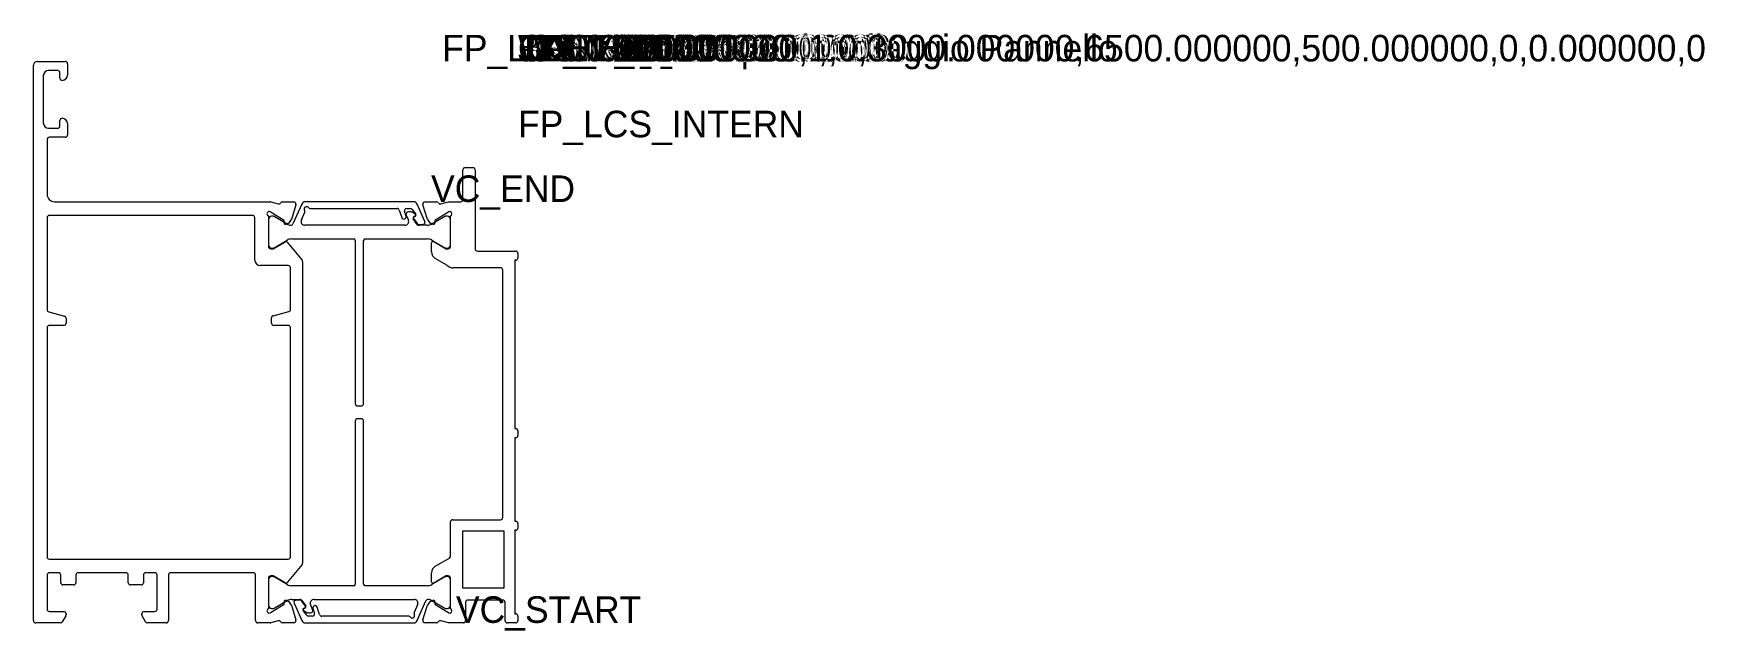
# Model space of a CAD drawing. Header units: metres. Extents: x 197 to 417, y 116 to 195.
import ezdxf

# ---------------------------------------------------------------- set-up
doc = ezdxf.new("R2010")
doc.units = ezdxf.units.M

msp = doc.modelspace()

# ---------------------------------------------------------------- linework, layer by layer
for p, q in [((196.583069, 117.505411), (196.583069, 190.705411)), ((197.083069, 191.205411), (200.783069, 191.205411)), ((199.783069, 190.005411), (198.583069, 190.005411)), ((200.083069, 189.005411), (200.083069, 189.705411)), ((201.083069, 190.905411), (201.083069, 189.405411)), ((197.883069, 189.305411), (197.883069, 183.105411)), ((200.083069, 182.705411), (200.083069, 183.405411)), ((201.083069, 183.005411), (201.083069, 181.505411)), ((198.383069, 180.905411), (198.383069, 173.705411)), ((198.583069, 182.405411), (199.783069, 182.405411)), ((200.783069, 181.205411), (198.683069, 181.205411)), ((253.233326, 173.005411), (253.233326, 176.905411)), ((253.533326, 177.205411), (254.533326, 177.205411)), ((254.833326, 176.905411), (254.833326, 166.505411)), ((199.383069, 172.705411), (227.805384, 172.705411)), ((227.881848, 172.695503), (227.805384, 172.705411)), ((227.881848, 172.695503), (228.844051, 172.441881)), ((229.36978, 172.680926), (230.920875, 172.680926)), ((231.207144, 172.291206), (230.60518, 170.370537)), ((231.981507, 172.408774), (230.813418, 169.785203)), ((246.728212, 172.705417), (232.43828, 172.705406)), ((248.200951, 170.126888), (247.184985, 172.408785)), ((248.561215, 170.370537), (247.959251, 172.291206)), ((248.24552, 172.680926), (249.799419, 172.680926)), ((250.295669, 172.434849), (251.322138, 172.705411)), ((251.322138, 172.705411), (252.933326, 172.705411)), ((198.383069, 170.605411), (198.383069, 158.479798)), ((225.478409, 170.905411), (198.683069, 170.905411)), ((225.778409, 165.004301), (225.778409, 170.605411)), ((227.62135, 171.405411), (227.583069, 171.405411)), ((227.583069, 170.839726), (227.583069, 166.905411)), ((227.583069, 170.405245), (227.583069, 167.005245)), ((229.650959, 170.227935), (227.942862, 171.311998)), ((228.162683, 170.805245), (227.983069, 170.805245)), ((230.043037, 169.766018), (228.312685, 170.765052)), ((229.638862, 169.939514), (229.650959, 170.227935)), ((230.21241, 169.900818), (229.93134, 169.753889)), ((231.916592, 170.308613), (232.368389, 171.323366)), ((233.090964, 171.812756), (244.54915, 171.813509)), ((244.834752, 171.605391), (245.148603, 170.629906)), ((245.719478, 170.814571), (245.522595, 171.419954)), ((245.761136, 170.949696), (246.035726, 170.299876)), ((245.808063, 171.812736), (246.292257, 171.812453)), ((246.375359, 171.366525), (246.037426, 171.366468)), ((246.530015, 171.695176), (247.000277, 171.082823)), ((246.922493, 171.073103), (246.536878, 171.319364)), ((247.208567, 169.729406), (246.679816, 170.460232)), ((246.707854, 170.505353), (247.174695, 169.838692)), ((246.778122, 170.76704), (246.889558, 170.804502)), ((246.900558, 170.769879), (246.786545, 170.734741)), ((247.416935, 169.710795), (247.923389, 169.704888)), ((249.235055, 169.753889), (248.953985, 169.900818)), ((250.853808, 170.765063), (249.123455, 169.766029)), ((251.223533, 171.311998), (249.515436, 170.227935)), ((249.515436, 170.227935), (249.527534, 169.939514)), ((251.183424, 170.805256), (251.00381, 170.805256)), ((251.583326, 171.405411), (251.545045, 171.405411)), ((251.583326, 166.805411), (251.583326, 170.839726)), ((251.583424, 167.005256), (251.583424, 170.405256)), ((228.312684, 166.645437), (230.043069, 167.644475)), ((230.643067, 167.805245), (238.833246, 167.805257)), ((245.575158, 169.605256), (232.373365, 169.605245)), ((239.033246, 167.605257), (239.033246, 146.105256)), ((240.133246, 146.105256), (240.133246, 167.605257)), ((240.333246, 167.805257), (248.523424, 167.805256)), ((248.523449, 169.605256), (247.451624, 169.605256)), ((249.123424, 167.644487), (250.853809, 166.645449)), ((227.583069, 166.905411), (227.583069, 166.805411)), ((227.883069, 166.505411), (228.183069, 166.505411)), ((227.983069, 166.605245), (228.162684, 166.605245)), ((228.183069, 166.505411), (229.783069, 167.429172)), ((230.036278, 167.384524), (232.012882, 165.028899)), ((249.083326, 166.101266), (249.083326, 167.291858)), ((249.386334, 167.463291), (250.9092, 166.548261)), ((251.003809, 166.605256), (251.183424, 166.605256)), ((251.063711, 166.505411), (251.283326, 166.505411)), ((255.133326, 166.205411), (260.183584, 166.205411)), ((260.483584, 165.905411), (260.483584, 165.30313)), ((230.183069, 164.304301), (226.478409, 164.304301)), ((230.483069, 158.533388), (230.483069, 164.004301)), ((232.083069, 164.836062), (232.083069, 125.07476)), ((251.083326, 164.369215), (249.583326, 165.235241)), ((258.183584, 164.00319), (251.906202, 164.00319)), ((258.483584, 131.107633), (258.483584, 163.70319)), ((260.183584, 165.00313), (260.083584, 165.00313)), ((260.083584, 165.00313), (260.083584, 142.805411)), ((198.605423, 158.19002), (200.660714, 157.639307)), ((200.883069, 157.349529), (200.883069, 156.706522)), ((227.983069, 156.706522), (227.983069, 157.403119)), ((228.205423, 157.692897), (230.260714, 158.24361)), ((198.383069, 156.106522), (198.383069, 125.906522)), ((200.583069, 156.406522), (198.683069, 156.406522)), ((230.183069, 156.406522), (228.283069, 156.406522)), ((230.483069, 125.906522), (230.483069, 156.106522)), ((239.333246, 145.805256), (239.833246, 145.805256)), ((239.033149, 143.805572), (239.033149, 122.305572)), ((239.833149, 144.105572), (239.333149, 144.105572)), ((240.133149, 122.305572), (240.133149, 143.805572)), ((260.083584, 142.805411), (260.183584, 142.805411)), ((260.183584, 141.605411), (260.083584, 141.605411)), ((260.083584, 141.605411), (260.083584, 130.605411)), ((260.483584, 142.505411), (260.483584, 141.905411)), ((251.583326, 126.003488), (251.583326, 130.507633)), ((251.883326, 130.807633), (258.183584, 130.807633)), ((260.083584, 130.605411), (260.183584, 130.605411)), ((260.483584, 130.305411), (260.483584, 129.705411)), ((258.683584, 129.307633), (253.183326, 129.307633)), ((253.183326, 129.307633), (253.183326, 121.80319)), ((258.683584, 121.80319), (258.683584, 129.307633)), ((260.183584, 129.405411), (260.083584, 129.405411)), ((260.083584, 129.405411), (260.083584, 118.405411)), ((249.583326, 124.675582), (251.433326, 125.74368)), ((198.383069, 123.506522), (198.383069, 119.005411)), ((198.683069, 125.606522), (230.183069, 125.606522)), ((199.883069, 123.806522), (198.683069, 123.806522)), ((200.183069, 122.505011), (200.183069, 123.506522)), ((202.183069, 123.506522), (202.183069, 122.505011)), ((208.783069, 123.806522), (202.483069, 123.806522)), ((209.083069, 122.505011), (209.083069, 123.506522)), ((211.083069, 123.506522), (211.083069, 122.505011)), ((212.583069, 123.806522), (211.383069, 123.806522)), ((212.883069, 119.005411), (212.883069, 123.506522)), ((214.383069, 123.506522), (214.383069, 117.505411)), ((225.578409, 123.806522), (214.683069, 123.806522)), ((225.878409, 117.505411), (225.878409, 123.506522)), ((232.012882, 124.881924), (230.036278, 122.526298)), ((249.083326, 122.618965), (249.083326, 123.809557)), ((201.883069, 122.205011), (200.483069, 122.205011)), ((210.783069, 122.205011), (209.383069, 122.205011)), ((227.582971, 122.905572), (227.582971, 119.505572)), ((227.583069, 123.105411), (227.583069, 119.071097)), ((228.183069, 123.405411), (227.883069, 123.405411)), ((228.162586, 123.305572), (227.982971, 123.305572)), ((229.783069, 122.481651), (228.183069, 123.405411)), ((230.042971, 122.266342), (228.312586, 123.26538)), ((238.833149, 122.105572), (230.642971, 122.105572)), ((248.523328, 122.105584), (240.333149, 122.105572)), ((250.853711, 123.265391), (249.123326, 122.266353)), ((250.9092, 123.362562), (249.386334, 122.447532)), ((251.183326, 123.305584), (251.003711, 123.305584)), ((251.283326, 123.405411), (251.063711, 123.405411)), ((251.583326, 119.071097), (251.583326, 123.105411)), ((251.583326, 119.505584), (251.583326, 122.905584)), ((253.183326, 121.80319), (258.683584, 121.80319)), ((227.942862, 118.598824), (229.650959, 119.682887)), ((227.982971, 119.105572), (228.162585, 119.105572)), ((228.312587, 119.145765), (230.04294, 120.144799)), ((229.650959, 119.682887), (229.638862, 119.971309)), ((229.93134, 120.156934), (230.21241, 120.010004)), ((230.60518, 119.540286), (231.207144, 117.619617)), ((230.642946, 120.305572), (231.714772, 120.305572)), ((230.965444, 119.78394), (231.98141, 117.502043)), ((231.74946, 120.200033), (231.243006, 120.205941)), ((231.957828, 120.181423), (232.486579, 119.450597)), ((232.458541, 119.405476), (231.9917, 120.072137)), ((232.265837, 119.14095), (232.37985, 119.176087)), ((232.388273, 119.143789), (232.276838, 119.106326)), ((233.405259, 118.961132), (233.130669, 119.610953)), ((233.446918, 119.096258), (233.6438, 118.490874)), ((233.591237, 120.305572), (246.79303, 120.305584)), ((234.331643, 118.305437), (234.017792, 119.280923)), ((247.249803, 119.602215), (246.798006, 118.587463)), ((247.184888, 117.502054), (248.352977, 120.125625)), ((247.959251, 117.619617), (248.561215, 119.540286)), ((248.953985, 120.010004), (249.235055, 120.156934)), ((249.123358, 120.14481), (250.853711, 119.145777)), ((249.527534, 119.971309), (249.515436, 119.682887)), ((249.515436, 119.682887), (251.223533, 118.598824)), ((251.003712, 119.105584), (251.183326, 119.105584)), ((253.583326, 119.905411), (253.583326, 117.505411)), ((258.483584, 120.205411), (253.883326, 120.205411)), ((258.783584, 117.505411), (258.783584, 119.905411)), ((200.132513, 117.205411), (196.883069, 117.205411)), ((198.683069, 118.705411), (200.583069, 118.705411)), ((200.842876, 118.135796), (200.392321, 117.355411)), ((200.883069, 118.405411), (200.883069, 118.285796)), ((210.883069, 118.285796), (210.883069, 118.405411)), ((211.373816, 117.355411), (210.923261, 118.135796)), ((211.183069, 118.705411), (212.583069, 118.705411)), ((214.083069, 117.205411), (211.633624, 117.205411)), ((227.805384, 117.205411), (226.178409, 117.205411)), ((227.583069, 118.505411), (227.62135, 118.505411)), ((227.805384, 117.205411), (227.881848, 117.21532)), ((228.844051, 117.468942), (227.881848, 117.21532)), ((230.920875, 117.229896), (229.36978, 117.229896)), ((232.63638, 118.215652), (232.166118, 118.828005)), ((232.243902, 118.837726), (232.629517, 118.591464)), ((232.438183, 117.205411), (246.728115, 117.205423)), ((232.791036, 118.544304), (233.128969, 118.544361)), ((233.358332, 118.098092), (232.874138, 118.098375)), ((246.075431, 118.098072), (234.617245, 118.09732)), ((249.796615, 117.229896), (248.24552, 117.229896)), ((251.322138, 117.205411), (250.322344, 117.468942)), ((253.283326, 117.205411), (251.322138, 117.205411)), ((251.545045, 118.505411), (251.583326, 118.505411)), ((260.183584, 117.205411), (259.083584, 117.205411)), ((260.083584, 118.405411), (260.183584, 118.405411)), ((260.483584, 118.105411), (260.483584, 117.505411))]:
    msp.add_line(p, q)
for centre, radius, start, end in [((197.083069, 190.705411), 0.5, 90, 180), ((198.583069, 189.305411), 0.7, 90, 180), ((199.783069, 189.705411), 0.3, 0, 90), ((200.783069, 190.905411), 0.3, 0, 90), ((200.383069, 189.005411), 0.3, 180, 270), ((200.383069, 189.405411), 0.7, 270, 0), ((198.583069, 183.105411), 0.7, 180, 270), ((200.383069, 183.405411), 0.3, 90, 180), ((200.383069, 183.005411), 0.7, 0, 90), ((198.683069, 180.905411), 0.3, 90, 180), ((199.783069, 182.705411), 0.3, 270, 0), ((200.783069, 181.505411), 0.3, 270, 0), ((253.533326, 176.905411), 0.3, 90, 180), ((254.533326, 176.905411), 0.3, 0, 90), ((199.383069, 173.705411), 1, 180, 270), ((228.933772, 172.72815), 0.3, 252.598279, 330.367342), ((229.368378, 172.480931), 0.2, 90, 150.367342), ((230.920875, 172.380926), 0.3, 342.598279, 90), ((232.43828, 172.205406), 0.5, 90, 156), ((232.602789, 171.763922), 0.3, 35.548433, 212.065684), ((233.090964, 172.112756), 0.3, 215.548433, 270), ((246.728213, 172.205417), 0.5, 24, 90), ((248.24552, 172.380926), 0.3, 90, 197.401721), ((249.798017, 172.480931), 0.2, 29.632658, 90), ((250.232623, 172.72815), 0.3, 209.632658, 282.131204), ((252.933326, 173.005411), 0.3, 270, 0), ((198.683069, 170.605411), 0.3, 90, 180), ((225.478409, 170.605411), 0.3, 0, 90), ((227.683069, 171.122569), 0.3, 109.471221, 250.528779), ((227.983069, 170.405245), 0.4, 90, 180), ((227.62135, 170.805411), 0.6, 57.598279, 90), ((228.162683, 170.505245), 0.3, 59.999655, 90), ((229.838686, 169.931133), 0.2, 180, 297.598279), ((230.643044, 170.805245), 1.2, 239.999655, 263.495163), ((229.841795, 170.609792), 0.8, 297.598279, 342.598279), ((230.541085, 169.911039), 0.3, 263.495163, 335.2), ((232.373365, 170.105245), 0.5, 156, 270), ((232.094325, 171.445387), 0.3, 336, 32.065684), ((244.54917, 171.513509), 0.3, 17.834934, 90), ((245.434186, 170.721788), 0.3, 197.834934, 18.015506), ((245.807887, 171.512736), 0.3, 90, 198.015506), ((245.575157, 170.105256), 0.5, 270, 22.907135), ((246.037477, 171.066468), 0.3, 90, 202.907135), ((246.292082, 171.512453), 0.3, 37.522757, 90), ((246.375409, 171.066525), 0.3, 57.436866, 90), ((246.841854, 170.577466), 0.2, 108.581915, 215.885612), ((246.830723, 170.591394), 0.15, 107.128706, 215.002354), ((246.841758, 170.946683), 0.15, 288.581915, 57.436866), ((246.841654, 170.961008), 0.2, 287.128706, 37.522757), ((247.420434, 170.010775), 0.3, 215.002354, 270), ((247.451624, 169.905256), 0.3, 215.885612, 270), ((247.926888, 170.004867), 0.3, 270, 24), ((248.523449, 170.805256), 1.2, 270, 300.000345), ((249.324601, 170.609792), 0.8, 197.401721, 242.401721), ((249.327709, 169.931133), 0.2, 242.401721, 0), ((251.00381, 170.505256), 0.3, 90, 120.000345), ((251.183424, 170.405256), 0.4, 0, 90), ((251.545045, 170.805411), 0.6, 90, 122.401721), ((251.483326, 171.122569), 0.3, 289.471221, 70.528779), ((230.643069, 166.605245), 1.2, 90, 120), ((238.833246, 167.605257), 0.2, 0, 90), ((240.333246, 167.605257), 0.2, 90, 180), ((248.523424, 166.605256), 1.2, 60, 90), ((227.983069, 167.005245), 0.4, 180, 270), ((227.883069, 166.805411), 0.3, 180, 270), ((228.162684, 166.905245), 0.3, 270, 300), ((229.883069, 167.255967), 0.2, 40, 120), ((249.283326, 167.291858), 0.2, 59, 180), ((250.083326, 166.101266), 1, 180, 240), ((251.003809, 166.905256), 0.3, 240, 270), ((251.063711, 166.805411), 0.3, 239, 270), ((251.183424, 167.005256), 0.4, 270, 0), ((251.283326, 166.805411), 0.3, 270, 0), ((255.133326, 166.505411), 0.3, 180, 270), ((260.183584, 165.905411), 0.3, 0, 90), ((260.183584, 165.30313), 0.3, 270, 0), ((226.478409, 165.004301), 0.7, 180, 270), ((230.183069, 164.004301), 0.3, 0, 90), ((231.783069, 164.836062), 0.3, 0, 40), ((250.583326, 163.50319), 1, 48.590378, 60), ((251.906202, 165.00319), 1, 228.590378, 270), ((258.183584, 163.70319), 0.3, 0, 90), ((198.683069, 158.479798), 0.3, 180, 255), ((200.583069, 156.706522), 0.3, 270, 0), ((200.583069, 157.349529), 0.3, 0, 75), ((228.283069, 157.403119), 0.3, 105, 180), ((228.283069, 156.706522), 0.3, 180, 270), ((230.183069, 158.533388), 0.3, 285, 0), ((198.683069, 156.106522), 0.3, 90, 180), ((230.183069, 156.106522), 0.3, 0, 90), ((239.333246, 146.105256), 0.3, 180, 270), ((239.833246, 146.105256), 0.3, 270, 0), ((239.333149, 143.805572), 0.3, 90, 180), ((239.833149, 143.805572), 0.3, 0, 90), ((260.183584, 142.505411), 0.3, 0, 90), ((260.183584, 141.905411), 0.3, 270, 0), ((251.883326, 130.507633), 0.3, 90, 180), ((258.183584, 131.107633), 0.3, 270, 0), ((260.183584, 130.305411), 0.3, 0, 90), ((260.183584, 129.705411), 0.3, 270, 0), ((198.683069, 125.906522), 0.3, 180, 270), ((230.183069, 125.906522), 0.3, 270, 0), ((251.283326, 126.003488), 0.3, 300, 0), ((198.683069, 123.506522), 0.3, 90, 180), ((199.883069, 123.506522), 0.3, 0, 90), ((202.483069, 123.506522), 0.3, 90, 180), ((208.783069, 123.506522), 0.3, 0, 90), ((211.383069, 123.506522), 0.3, 90, 180), ((212.583069, 123.506522), 0.3, 0, 90), ((214.683069, 123.506522), 0.3, 90, 180), ((225.578409, 123.506522), 0.3, 0, 90), ((231.783069, 125.07476), 0.3, 320, 0), ((250.083326, 123.809557), 1, 120, 180), ((200.483069, 122.505011), 0.3, 180, 270), ((201.883069, 122.505011), 0.3, 270, 0), ((209.383069, 122.505011), 0.3, 180, 270), ((210.783069, 122.505011), 0.3, 270, 0), ((227.982971, 122.905572), 0.4, 90, 180), ((227.883069, 123.105411), 0.3, 90, 180), ((228.162586, 123.005572), 0.3, 60, 90), ((229.883069, 122.654856), 0.2, 240, 320), ((230.642971, 123.305572), 1.2, 240, 270), ((238.833149, 122.305572), 0.2, 270, 0), ((240.333149, 122.305572), 0.2, 180, 270), ((248.523326, 123.305584), 1.2, 270, 300), ((249.283326, 122.618965), 0.2, 180, 301), ((251.003711, 123.005584), 0.3, 90, 120), ((251.063711, 123.105411), 0.3, 90, 121), ((251.183326, 122.905584), 0.4, 0, 90), ((251.283326, 123.105411), 0.3, 0, 90), ((227.683069, 118.788254), 0.3, 109.471221, 250.528779), ((227.982971, 119.505572), 0.4, 180, 270), ((228.162585, 119.405572), 0.3, 270, 300.000345), ((229.838686, 119.97969), 0.2, 62.401721, 180), ((230.642946, 119.105572), 1.2, 90, 120.000345), ((229.841795, 119.30103), 0.8, 17.401721, 62.401721), ((231.239507, 119.905961), 0.3, 90, 204), ((231.714772, 120.005572), 0.3, 35.885612, 90), ((231.745961, 119.900054), 0.3, 35.002354, 90), ((232.324741, 118.949821), 0.2, 107.128706, 217.522757), ((232.324637, 118.964146), 0.15, 108.581915, 237.436866), ((232.335672, 119.319434), 0.15, 287.128706, 35.002354), ((232.324541, 119.333363), 0.2, 288.581915, 35.885612), ((233.591238, 119.805572), 0.5, 90, 202.907135), ((233.732209, 119.18904), 0.3, 17.834934, 198.015506), ((246.79303, 119.805584), 0.5, 336, 90), ((248.62531, 119.99979), 0.3, 83.495163, 155.2), ((249.324601, 119.30103), 0.8, 117.598279, 162.598279), ((248.523351, 119.105584), 1.2, 59.999655, 83.495163), ((249.327709, 119.97969), 0.2, 0, 117.598279), ((251.003712, 119.405584), 0.3, 239.999655, 270), ((251.183326, 119.505584), 0.4, 270, 0), ((251.483326, 118.788254), 0.3, 289.471221, 70.528779), ((253.883326, 119.905411), 0.3, 90, 180), ((258.483584, 119.905411), 0.3, 0, 90), ((196.883069, 117.505411), 0.3, 180, 270), ((198.683069, 119.005411), 0.3, 180, 270), ((200.132513, 117.505411), 0.3, 270, 330), ((200.583069, 118.405411), 0.3, 0, 90), ((200.583069, 118.285796), 0.3, 330, 0), ((211.183069, 118.405411), 0.3, 90, 180), ((211.183069, 118.285796), 0.3, 180, 210), ((211.633624, 117.505411), 0.3, 210, 270), ((212.583069, 119.005411), 0.3, 270, 0), ((214.083069, 117.505411), 0.3, 270, 0), ((226.178409, 117.505411), 0.3, 180, 270), ((227.62135, 119.105411), 0.6, 270, 302.401721), ((228.933772, 117.182673), 0.3, 29.632658, 107.401721), ((229.368378, 117.429891), 0.2, 209.632658, 270), ((230.920875, 117.529896), 0.3, 270, 17.401721), ((232.438183, 117.705411), 0.5, 204, 270), ((232.790986, 118.844304), 0.3, 237.436866, 270), ((232.874313, 118.398375), 0.3, 217.522757, 270), ((233.128918, 118.844361), 0.3, 270, 22.907135), ((233.358508, 118.398092), 0.3, 270, 18.015506), ((234.617225, 118.39732), 0.3, 197.834934, 270), ((246.075431, 117.798072), 0.3, 35.548433, 90), ((246.563606, 118.146907), 0.3, 215.548433, 32.065684), ((246.728115, 117.705423), 0.5, 270, 336), ((247.07207, 118.465442), 0.3, 156, 212.065684), ((248.24552, 117.529896), 0.3, 162.598279, 270), ((249.798017, 117.429891), 0.2, 270, 330.367342), ((250.232623, 117.182673), 0.3, 72.598279, 150.367342), ((251.545045, 119.105411), 0.6, 237.598279, 270), ((253.283326, 117.505411), 0.3, 270, 0), ((259.083584, 117.505411), 0.3, 180, 270), ((260.183584, 118.105411), 0.3, 0, 90), ((260.183584, 117.505411), 0.3, 270, 0)]:
    msp.add_arc(centre, radius, start, end)

# ---------------------------------------------------------------- texts
for tag, p in [('FP_LCS_HOT', (250.483584, 191.205411)), ('WX:0.000000', (260.483584, 191.205411)), ('WY:0.000000', (260.483584, 191.205411)), ('JX:0.000000', (260.483584, 191.205411)), ('JY:0.000000', (260.483584, 191.205411)), ('TDEV:0.000000', (260.483584, 191.205411)), ('TDEV2:0.000000', (260.483584, 191.205411)), ('TDEV3:0.000000', (260.483584, 191.205411)), ('TDEV4:0.000000', (260.483584, 191.205411)), ('TDEV5:0.000000', (260.483584, 191.205411)), ('OPTI:500.000000,1,0,3000.000000,6500.000000,500.000000,0,0.000000,0', (260.483584, 191.205411)), ('GLASS_MIN:0.000000', (260.483584, 191.205411)), ('GLASS_MAX:0.000000', (260.483584, 191.205411)), ('DESC:Anta Z per incollaggio Pannello', (260.483584, 191.205411)), ('DENS:1.840000', (260.483584, 191.205411)), ('FRONT_VIEW', (260.483584, 191.205411)), ('BL01:6800.000000,,1', (260.483584, 191.205411)), ('PANE_WIDTH:0.000000', (260.483584, 191.205411)), ('FP_LCS_ORIG', (260.483584, 191.205411)), ('FP_LCS_INTERN', (260.483584, 181.205411)), ('VC_END', (249.02247, 172.680926)), ('VC_START', (252.302732, 117.205411))]:
    msp.add_attdef(tag, p, '', height=3.5)

doc.saveas('drawing.dxf')
